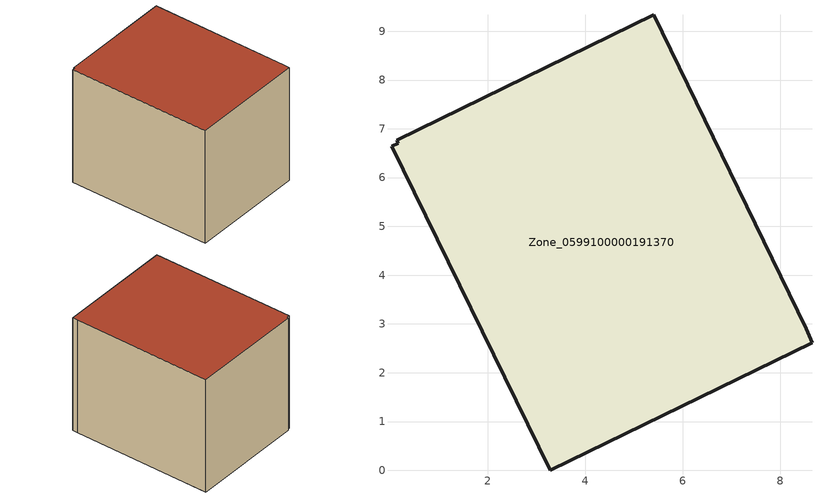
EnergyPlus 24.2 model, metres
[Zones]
Zone_0599100000191370
 floor ground (C_G): 0.03,6.64 0.17,6.71 0.14,6.77 5.4,9.34 8.54,2.91 8.65,2.62 3.28,0 z0
 wall outside (C_F): 0.14,6.77 0.17,6.71 0.03,6.64 3.28,0 8.65,2.62 8.54,2.91 5.4,9.34 0.14,6.77 z0:6.1
 roof outside (C_R): 0.17,6.71 0.03,6.64 3.28,0 8.65,2.62 8.54,2.91 5.4,9.34 0.14,6.77 z6.1
[BUILDING]
Pand.0599100000191370: North Axis=0; Terrain=City; Loads Convergence Tolerance Value=0.04; Temperature Convergence Tolerance Value=0.4; Solar Distribution=FullExterior; Maximum Number of Warmup Days=25; Minimum Number of Warmup Days=1
[Site:Location]
Rotterdam.The.Hague.AP_ZH_NLD Design_Conditions: Latitude=51.96; Longitude=4.45; Time Zone=1; Elevation=-4.5
[SITE:GROUNDTEMPERATURE:BUILDINGSURFACE]
18, 18, 18, 18, 18, 18, 18, 18, 18, 18, 18, 18
[MATERIAL] Thermal Absorptance=0.9; Solar Absorptance=0.7; Visible Absorptance=0.7
Name | Roughness | Thickness | Conductivity | Density | Specific Heat
G.TC.1946-1964 | MediumSmooth | 0.15 | 1 | 540 | 1210
F.TC.1946-1964 | Rough | 0.3 | 0.857143 | 1920 | 840
R.TC.1946-1964 | MediumRough | 0.2 | 0.235294 | 1500 | 1000
[CONSTRUCTION]
C_G: G.TC.1946-1964
C_F: F.TC.1946-1964
C_R: R.TC.1946-1964
[ZONE]
Zone_0599100000191370: Type=1; Multiplier=1; Ceiling Height=Autocalculate; Volume=Autocalculate; Floor Area=autocalculate; Part of Total Floor Area=Yes
[ZONEINFILTRATION:DESIGNFLOWRATE]
Infil_Zone_0599100000191370: Zone or ZoneList or Space or SpaceList=Zone_0599100000191370; Schedule=AlwaysOn; Design Flow Rate Calculation Method=Flow/Area; Flow Rate per Floor Area=0.003; Constant Term Coefficient=1; Temperature Term Coefficient=0; Velocity Term Coefficient=0; Velocity Squared Term Coefficient=0
[HVACTEMPLATE:ZONE:IDEALLOADSAIRSYSTEM]
Zone_0599100000191370: Maximum Heating Supply Air Temperature=50; Minimum Cooling Supply Air Temperature=13; Maximum Heating Supply Air Humidity Ratio=0.0156; Minimum Cooling Supply Air Humidity Ratio=0.0077; Heating Limit=NoLimit; Cooling Limit=NoLimit; Dehumidification Control Type=ConstantSensibleHeatRatio; Cooling Sensible Heat Ratio=0.7; Dehumidification Setpoint=60; Humidification Control Type=None; Humidification Setpoint=30; Outdoor Air Method=None; Outdoor Air Flow Rate per Person=0.00944; Outdoor Air Flow Rate per Zone Floor Area=0; Outdoor Air Flow Rate per Zone=0; Demand Controlled Ventilation Type=None; Outdoor Air Economizer Type=NoEconomizer; Heat Recovery Type=None; Sensible Heat Recovery Effectiveness=0.7; Latent Heat Recovery Effectiveness=0.65
[ZONECONTROL:THERMOSTAT]
ThermostatControl_Zone_0599100000191370: Zone or ZoneList=Zone_0599100000191370; Control Type Schedule=DualSetpointControlType; Control 1=Thermostat_Zone_0599100000191370; Temperature Difference Between Cutout And Setpoint=0
[THERMOSTATSETPOINT:DUALSETPOINT]
Thermostat_Zone_0599100000191370: Heating Setpoint Temperature Schedule=HeatingSetpoint_Zone_0599100000191370; Cooling Setpoint Temperature Schedule=CoolingSetpoint_Zone_0599100000191370
[SCHEDULE:COMPACT]
HeatingSetpoint_Zone_0599100000191370: Through: 12/31, For: AllDays, Until: 24:00, 21
CoolingSetpoint_Zone_0599100000191370: Through: 12/31, For: AllDays, Until: 24:00, 24
DualSetpointControlType: Through: 12/31, For: AllDays, Until: 24:00, 4
AlwaysOn: Through: 12/31, For: AllDays, Until: 24:00, 1
